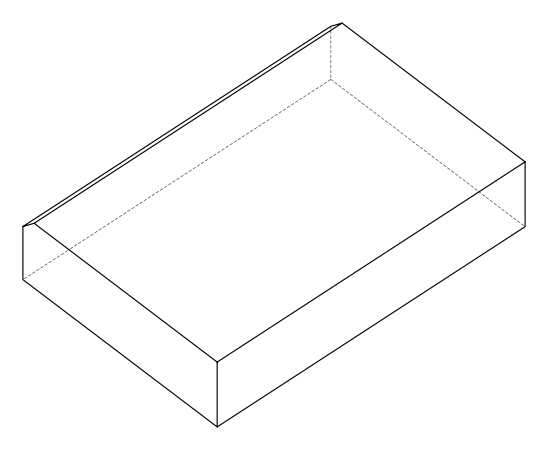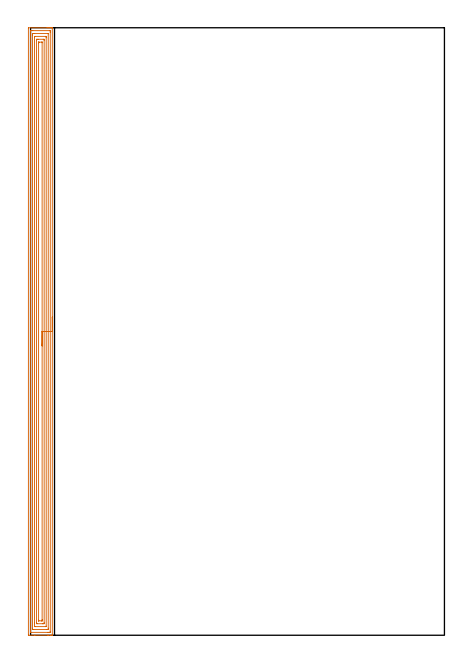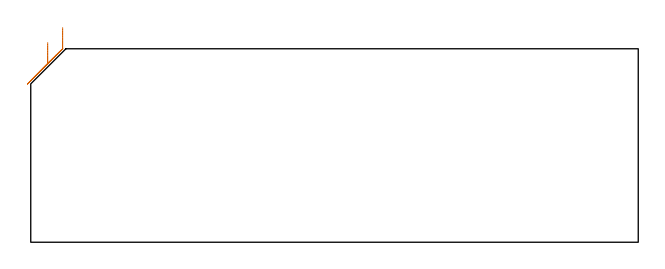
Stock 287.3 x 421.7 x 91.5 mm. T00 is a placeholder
(PLAN: 1 operations, 0 tool changes, 20.6 min)
(1 AREA_MILL | FG_CHAMFER_SURFACE | UGT0205_001 | 20.57 min | 58097 mm3)
(TOOL UGT0205_001 | Chamfer Mill 20 x 3 x 45 deg. | D20 FL50 Z2)
(OP 1 AREA_MILL)
G17 G21 G94 G90
T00 M6
G54
G17 G0 G90 X15.1 Y220.85 S1061 M3
G43 Z101.5 H0
G94 G1 Y220.812 Z100.628 F250.
Y220.698 Z99.763
Y220.509 Z98.912
Y220.247 Z98.08
Y219.913 Z97.274
Y219.51 Z96.5
Y219.042 Z95.764
Y218.51 Z95.072
Y217.921 Z94.429
Y217.278 Z93.839
Y216.586 Z93.308
Y215.85 Z92.84
Y215.076 Z92.437
Y214.27 Z92.103
Y213.438 Z91.841
Y212.586 Z91.652
Y211.722 Z91.538
Y210.85 Z91.5
Y0.163
X15.098 Y0.01 Z91.488
X14.956 Y0.003 Z91.349
X14.808 Y0. Z91.207
X14.464 Z90.863
X13.822 Z90.217
X12.624 Z89.02
X12.067 Z88.461
X2.989 Z79.386
X-1.1 Z75.297
X-1.382 Y0.003 Z75.016
X-1.492 Y0.01 Z74.905
X-1.499 Y0.122 Z74.899
X-1.5 Y0.61 Z74.9
Y421.09
X-1.495 Y421.582 Z74.903
X-1.491 Y421.69 Z74.906
X-1.378 Y421.7 Z75.019
X11.467 Z87.862
X12.067 Z88.461
X12.624 Z89.02
X12.944 Z89.34
X13.502 Z89.898
X13.822 Z90.217
X14.464 Z90.863
X14.808 Z91.207
X14.956 Y421.697 Z91.349
X15.098 Y421.69 Z91.489
X15.1 Y421.537 Z91.5
Y210.85
X13.686 Z90.086
X13.685 Y2.535 Z90.085
X13.684 Y2.395 Z90.084
X13.679 Y2.028 Z90.079
X13.324 Y2.009 Z89.724
X12.944 Y2.003 Z89.344
X12.455 Y2. Z88.855
X12.067 Z88.467
X0.166 Z76.566
X-0.013 Y2.003 Z76.387
X-0.043 Y2.005 Z76.357
X-0.07 Y2.009 Z76.33
X-0.079 Y2.044 Z76.321
X-0.084 Y2.254 Z76.316
X-0.085 Y2.395 Z76.315
X-0.086 Y3.149 Z76.314
X-0.085 Y419.165 Z76.315
X-0.084 Y419.305 Z76.316
X-0.079 Y419.672 Z76.321
X0.276 Y419.691 Z76.676
X0.656 Y419.697 Z77.056
X1.145 Y419.7 Z77.545
X1.533 Z77.933
X13.434 Z89.834
X13.613 Y419.697 Z90.013
X13.643 Y419.695 Z90.043
X13.67 Y419.691 Z90.07
X13.679 Y419.656 Z90.079
X13.684 Y419.446 Z90.084
X13.685 Y419.305 Z90.085
X13.686 Y418.551 Z90.086
Y210.85
X12.271 Z88.671
Y4.865
X12.27 Y4.18 Z88.67
X12.269 Y4.076 Z88.669
X12.266 Y4.026 Z88.666
X12.263 Y4.01 Z88.663
X12.239 Y4.005 Z88.639
X12.067 Y4.002 Z88.467
X11.366 Y4. Z87.766
X1.71 Z78.11
X1.533 Y4.003 Z77.933
X1.356 Y4.008 Z77.756
X1.337 Y4.01 Z77.737
X1.335 Y4.021 Z77.735
X1.331 Y4.056 Z77.731
X1.329 Y4.111 Z77.729
Y4.18
Y416.835
X1.33 Y417.52 Z77.73
X1.331 Y417.624 Z77.731
X1.334 Y417.674 Z77.734
X1.337 Y417.69 Z77.737
X1.361 Y417.695 Z77.761
X1.533 Y417.698 Z77.933
X2.234 Y417.7 Z78.634
X11.89 Z88.29
X12.067 Y417.697 Z88.467
X12.244 Y417.692 Z88.644
X12.263 Y417.69 Z88.663
X12.265 Y417.679 Z88.665
X12.269 Y417.644 Z88.669
X12.271 Y417.589 Z88.671
Y417.52
Y210.85
X10.857 Z87.257
Y6.304
X10.855 Y6.118 Z87.255
X10.853 Y6.051 Z87.253
X10.851 Y6.019 Z87.251
X10.837 Y6.01 Z87.237
X10.278 Y6. Z86.678
X3.255 Z79.655
X2.867 Y6.004 Z79.267
X2.771 Y6.008 Z79.171
X2.751 Y6.01 Z79.151
X2.749 Y6.022 Z79.149
X2.746 Y6.056 Z79.146
X2.744 Y6.132 Z79.144
X2.743 Y8.644 Z79.143
Y415.396
X2.745 Y415.582 Z79.145
X2.747 Y415.649 Z79.147
X2.749 Y415.681 Z79.149
X2.763 Y415.69 Z79.163
X3.322 Y415.7 Z79.722
X10.345 Z86.745
X10.733 Y415.696 Z87.133
X10.829 Y415.692 Z87.229
X10.849 Y415.69 Z87.249
X10.851 Y415.678 Z87.251
X10.854 Y415.644 Z87.254
X10.856 Y415.568 Z87.256
X10.857 Y415.179 Z87.257
Y414.841
Y210.85
X9.443 Z85.843
Y8.634
X9.433 Y8.01 Z85.833
X9.186 Y8.003 Z85.586
X8.556 Y8.001 Z84.956
X8.311 Y8. Z84.711
X4.799 Y8.001 Z81.199
X4.167 Y8.01 Z80.567
X4.157 Y8.644 Z80.557
Y8.654
Y413.066
X4.167 Y413.69 Z80.567
X4.414 Y413.697 Z80.814
X5.044 Y413.7 Z81.444
X5.289 Z81.689
X8.801 Y413.699 Z85.201
X9.433 Y413.69 Z85.833
X9.443 Y413.046 Z85.843
Y210.85
X8.029 Z84.429
Y10.965
X8.028 Y10.43 Z84.428
X8.025 Y10.077 Z84.425
X8.022 Y10.025 Z84.422
X8.017 Y10.01 Z84.417
X7.994 Y10.007 Z84.394
X7.889 Y10.003 Z84.289
X7.678 Y10.001 Z84.078
X5.781 Z82.181
X5.669 Y10.003 Z82.069
X5.594 Y10.008 Z81.994
X5.579 Y10.01 Z81.979
X5.576 Y10.026 Z81.976
X5.574 Y10.073 Z81.974
X5.572 Y10.43 Z81.972
X5.571 Y410.735 Z81.971
X5.572 Y411.27 Z81.972
X5.575 Y411.623 Z81.975
X5.578 Y411.675 Z81.978
X5.583 Y411.69 Z81.983
X5.606 Y411.693 Z82.006
X5.711 Y411.697 Z82.111
X5.922 Y411.699 Z82.322
X7.819 Z84.219
X7.931 Y411.697 Z84.331
X8.006 Y411.692 Z84.406
X8.021 Y411.69 Z84.421
X8.024 Y411.674 Z84.424
X8.026 Y411.627 Z84.426
X8.028 Y411.27 Z84.428
X8.029 Y210.85 Z84.429
Y209.978 Z84.467
Y209.114 Z84.581
Y208.262 Z84.77
Y207.43 Z85.032
Y206.624 Z85.366
Y205.85 Z85.769
Y205.114 Z86.237
Y204.422 Z86.768
Y203.779 Z87.358
Y203.19 Z88.001
Y202.658 Z88.693
Y202.19 Z89.429
Y201.787 Z90.203
Y201.453 Z91.009
Y201.191 Z91.841
Y201.002 Z92.692
Y200.888 Z93.557
Y200.85 Z94.429
G0 Z101.5
M5
M2
